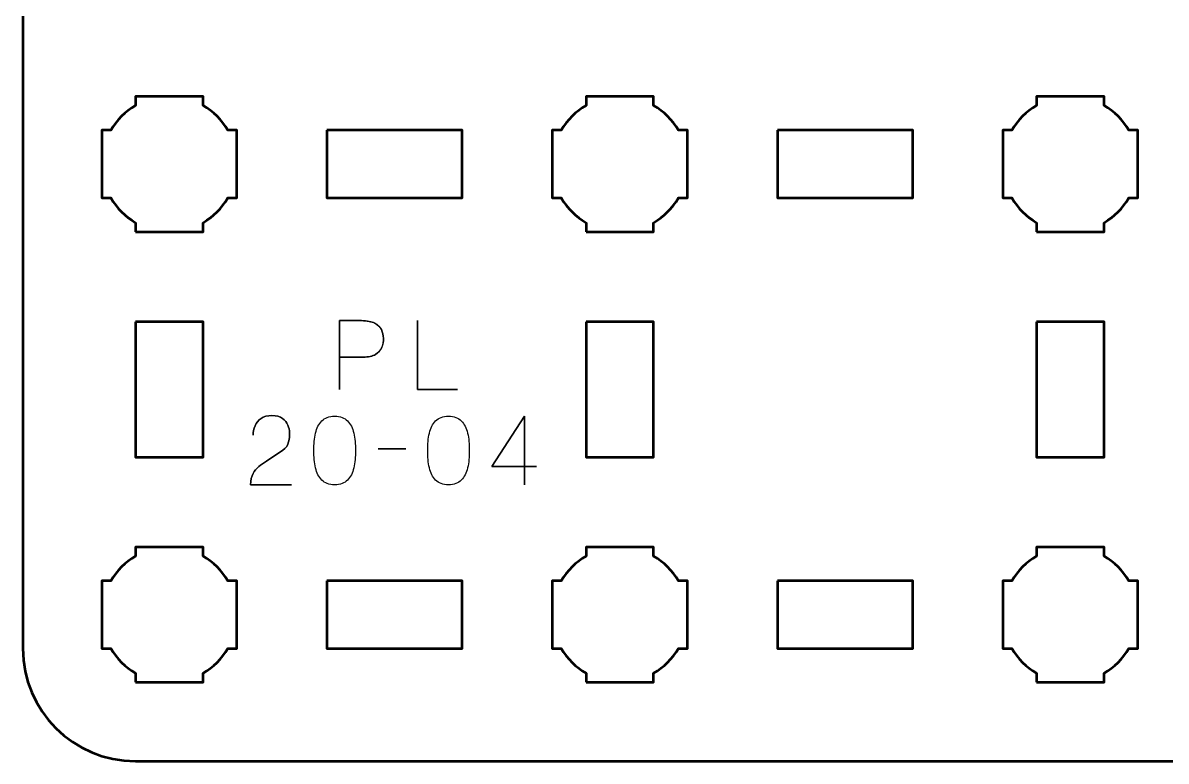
# Model space of a CAD drawing. Header units: centimetres. Extents: x -19.6 to 19.7, y -3.7 to 3.7.
# Drawn here: x -19.65 to -14.57, y -3.65 to -0.37 of the extents above; entities that cross this region are included whole.
import ezdxf

# ---------------------------------------------------------------- set-up
doc = ezdxf.new("R2010")
doc.units = ezdxf.units.CM
doc.header["$MEASUREMENT"] = 0
doc.layers.add('Layer 1', color=7, linetype='Continuous')

msp = doc.modelspace()

# ---------------------------------------------------------------- linework, layer by layer
at = {"layer": 'Layer 1', "lineweight": 53}
for points, knots in [([(-19.14991, 3.65002), (-19.14991, 3.65002), (19.15005, 3.65002), (19.15005, 3.65002), (19.15005, 3.65002), (19.42701, 3.65002), (19.65001, 3.42693), (19.65001, 3.14993), (19.65001, 3.14993), (19.65001, 3.14993), (19.65001, -3.15005), (19.65001, -3.15005), (19.65001, -3.15005), (19.65001, -3.42702), (19.42701, -3.65001), (19.15005, -3.65001), (19.15005, -3.65001), (19.15005, -3.65001), (-19.14991, -3.65001), (-19.14991, -3.65001), (-19.14991, -3.65001), (-19.42691, -3.65001), (-19.65, -3.42702), (-19.65, -3.15005), (-19.65, -3.15005), (-19.65, -3.15005), (-19.65, 3.14993), (-19.65, 3.14993), (-19.65, 3.14993), (-19.65, 3.42693), (-19.42691, 3.65002), (-19.14991, 3.65002)], [0, 0, 0, 0, 0.125, 0.125, 0.125, 0.125, 0.25, 0.25, 0.25, 0.25, 0.375, 0.375, 0.375, 0.375, 0.5, 0.5, 0.5, 0.5, 0.625, 0.625, 0.625, 0.625, 0.75, 0.75, 0.75, 0.75, 0.875, 0.875, 0.875, 0.875, 1, 1, 1, 1]), ([(-19.14991, -1.30001), (-19.14991, -1.30001), (-19.14991, -1.25994), (-19.14991, -1.25994), (-19.14991, -1.25994), (-19.19552, -1.23348), (-19.23344, -1.19556), (-19.25976, -1.14994), (-19.25976, -1.14994), (-19.25976, -1.14994), (-19.29998, -1.14994), (-19.29998, -1.14994), (-19.29998, -1.14994), (-19.29998, -1.14994), (-19.29998, -1.00001), (-19.29998, -1.00001), (-19.29998, -1.00001), (-19.29998, -1.00001), (-19.29998, -0.84994), (-19.29998, -0.84994), (-19.29998, -0.84994), (-19.29998, -0.84994), (-19.25976, -0.84994), (-19.25976, -0.84994), (-19.25976, -0.84994), (-19.23344, -0.80447), (-19.19552, -0.76644), (-19.14991, -0.74012), (-19.14991, -0.74012), (-19.14991, -0.74012), (-19.14991, -0.70001), (-19.14991, -0.70001), (-19.14991, -0.70001), (-19.14991, -0.70001), (-18.99997, -0.70001), (-18.99997, -0.70001), (-18.99997, -0.70001), (-18.99997, -0.70001), (-18.8499, -0.70001), (-18.8499, -0.70001), (-18.8499, -0.70001), (-18.8499, -0.70001), (-18.8499, -0.74012), (-18.8499, -0.74012), (-18.8499, -0.74012), (-18.80443, -0.76644), (-18.7664, -0.80447), (-18.74008, -0.84994), (-18.74008, -0.84994), (-18.74008, -0.84994), (-18.69997, -0.84994), (-18.69997, -0.84994), (-18.69997, -0.84994), (-18.69997, -0.84994), (-18.69997, -1.00001), (-18.69997, -1.00001), (-18.69997, -1.00001), (-18.69997, -1.00001), (-18.69997, -1.14994), (-18.69997, -1.14994), (-18.69997, -1.14994), (-18.69997, -1.14994), (-18.74008, -1.14994), (-18.74008, -1.14994), (-18.74008, -1.14994), (-18.7664, -1.19556), (-18.80443, -1.23348), (-18.8499, -1.25994), (-18.8499, -1.25994), (-18.8499, -1.25994), (-18.8499, -1.30001), (-18.8499, -1.30001), (-18.8499, -1.30001), (-18.8499, -1.30001), (-18.99997, -1.30001), (-18.99997, -1.30001), (-18.99997, -1.30001), (-18.99997, -1.30001), (-19.14991, -1.30001), (-19.14991, -1.30001)], [0, 0, 0, 0, 0.05, 0.05, 0.05, 0.05, 0.1, 0.1, 0.1, 0.1, 0.15, 0.15, 0.15, 0.15, 0.2, 0.2, 0.2, 0.2, 0.25, 0.25, 0.25, 0.25, 0.3, 0.3, 0.3, 0.3, 0.35, 0.35, 0.35, 0.35, 0.4, 0.4, 0.4, 0.4, 0.45, 0.45, 0.45, 0.45, 0.5, 0.5, 0.5, 0.5, 0.55, 0.55, 0.55, 0.55, 0.6, 0.6, 0.6, 0.6, 0.65, 0.65, 0.65, 0.65, 0.7, 0.7, 0.7, 0.7, 0.75, 0.75, 0.75, 0.75, 0.8, 0.8, 0.8, 0.8, 0.85, 0.85, 0.85, 0.85, 0.9, 0.9, 0.9, 0.9, 0.95, 0.95, 0.95, 0.95, 1, 1, 1, 1]), ([(-17.14997, -1.30001), (-17.14997, -1.30001), (-17.14997, -1.25994), (-17.14997, -1.25994), (-17.14997, -1.25994), (-17.19545, -1.23348), (-17.23348, -1.19556), (-17.25979, -1.14994), (-17.25979, -1.14994), (-17.25979, -1.14994), (-17.2999, -1.14994), (-17.2999, -1.14994), (-17.2999, -1.14994), (-17.2999, -1.14994), (-17.2999, -1.00001), (-17.2999, -1.00001), (-17.2999, -1.00001), (-17.2999, -1.00001), (-17.2999, -0.84994), (-17.2999, -0.84994), (-17.2999, -0.84994), (-17.2999, -0.84994), (-17.25979, -0.84994), (-17.25979, -0.84994), (-17.25979, -0.84994), (-17.23348, -0.80447), (-17.19545, -0.76644), (-17.14997, -0.74012), (-17.14997, -0.74012), (-17.14997, -0.74012), (-17.14997, -0.70001), (-17.14997, -0.70001), (-17.14997, -0.70001), (-17.14997, -0.70001), (-16.9999, -0.70001), (-16.9999, -0.70001), (-16.9999, -0.70001), (-16.9999, -0.70001), (-16.84997, -0.70001), (-16.84997, -0.70001), (-16.84997, -0.70001), (-16.84997, -0.70001), (-16.84997, -0.74012), (-16.84997, -0.74012), (-16.84997, -0.74012), (-16.8045, -0.76644), (-16.76647, -0.80447), (-16.74015, -0.84994), (-16.74015, -0.84994), (-16.74015, -0.84994), (-16.6999, -0.84994), (-16.6999, -0.84994), (-16.6999, -0.84994), (-16.6999, -0.84994), (-16.6999, -1.00001), (-16.6999, -1.00001), (-16.6999, -1.00001), (-16.6999, -1.00001), (-16.6999, -1.14994), (-16.6999, -1.14994), (-16.6999, -1.14994), (-16.6999, -1.14994), (-16.74015, -1.14994), (-16.74015, -1.14994), (-16.74015, -1.14994), (-16.76647, -1.19556), (-16.8045, -1.23348), (-16.84997, -1.25994), (-16.84997, -1.25994), (-16.84997, -1.25994), (-16.84997, -1.30001), (-16.84997, -1.30001), (-16.84997, -1.30001), (-16.84997, -1.30001), (-16.9999, -1.30001), (-16.9999, -1.30001), (-16.9999, -1.30001), (-16.9999, -1.30001), (-17.14997, -1.30001), (-17.14997, -1.30001)], [0, 0, 0, 0, 0.05, 0.05, 0.05, 0.05, 0.1, 0.1, 0.1, 0.1, 0.15, 0.15, 0.15, 0.15, 0.2, 0.2, 0.2, 0.2, 0.25, 0.25, 0.25, 0.25, 0.3, 0.3, 0.3, 0.3, 0.35, 0.35, 0.35, 0.35, 0.4, 0.4, 0.4, 0.4, 0.45, 0.45, 0.45, 0.45, 0.5, 0.5, 0.5, 0.5, 0.55, 0.55, 0.55, 0.55, 0.6, 0.6, 0.6, 0.6, 0.65, 0.65, 0.65, 0.65, 0.7, 0.7, 0.7, 0.7, 0.75, 0.75, 0.75, 0.75, 0.8, 0.8, 0.8, 0.8, 0.85, 0.85, 0.85, 0.85, 0.9, 0.9, 0.9, 0.9, 0.95, 0.95, 0.95, 0.95, 1, 1, 1, 1]), ([(-15.15004, -1.30001), (-15.15004, -1.30001), (-15.15004, -1.25994), (-15.15004, -1.25994), (-15.15004, -1.25994), (-15.19551, -1.23348), (-15.2334, -1.19556), (-15.25986, -1.14994), (-15.25986, -1.14994), (-15.25986, -1.14994), (-15.29997, -1.14994), (-15.29997, -1.14994), (-15.29997, -1.14994), (-15.29997, -1.14994), (-15.29997, -1.00001), (-15.29997, -1.00001), (-15.29997, -1.00001), (-15.29997, -1.00001), (-15.29997, -0.84994), (-15.29997, -0.84994), (-15.29997, -0.84994), (-15.29997, -0.84994), (-15.25986, -0.84994), (-15.25986, -0.84994), (-15.25986, -0.84994), (-15.2334, -0.80447), (-15.19551, -0.76644), (-15.15004, -0.74012), (-15.15004, -0.74012), (-15.15004, -0.74012), (-15.15004, -0.70001), (-15.15004, -0.70001), (-15.15004, -0.70001), (-15.15004, -0.70001), (-14.99997, -0.70001), (-14.99997, -0.70001), (-14.99997, -0.70001), (-14.99997, -0.70001), (-14.85004, -0.70001), (-14.85004, -0.70001), (-14.85004, -0.70001), (-14.85004, -0.70001), (-14.85004, -0.74012), (-14.85004, -0.74012), (-14.85004, -0.74012), (-14.80442, -0.76644), (-14.7665, -0.80447), (-14.74018, -0.84994), (-14.74018, -0.84994), (-14.74018, -0.84994), (-14.69997, -0.84994), (-14.69997, -0.84994), (-14.69997, -0.84994), (-14.69997, -0.84994), (-14.69997, -1.00001), (-14.69997, -1.00001), (-14.69997, -1.00001), (-14.69997, -1.00001), (-14.69997, -1.14994), (-14.69997, -1.14994), (-14.69997, -1.14994), (-14.69997, -1.14994), (-14.74018, -1.14994), (-14.74018, -1.14994), (-14.74018, -1.14994), (-14.7665, -1.19556), (-14.80442, -1.23348), (-14.85004, -1.25994), (-14.85004, -1.25994), (-14.85004, -1.25994), (-14.85004, -1.30001), (-14.85004, -1.30001), (-14.85004, -1.30001), (-14.85004, -1.30001), (-14.99997, -1.30001), (-14.99997, -1.30001), (-14.99997, -1.30001), (-14.99997, -1.30001), (-15.15004, -1.30001), (-15.15004, -1.30001)], [0, 0, 0, 0, 0.05, 0.05, 0.05, 0.05, 0.1, 0.1, 0.1, 0.1, 0.15, 0.15, 0.15, 0.15, 0.2, 0.2, 0.2, 0.2, 0.25, 0.25, 0.25, 0.25, 0.3, 0.3, 0.3, 0.3, 0.35, 0.35, 0.35, 0.35, 0.4, 0.4, 0.4, 0.4, 0.45, 0.45, 0.45, 0.45, 0.5, 0.5, 0.5, 0.5, 0.55, 0.55, 0.55, 0.55, 0.6, 0.6, 0.6, 0.6, 0.65, 0.65, 0.65, 0.65, 0.7, 0.7, 0.7, 0.7, 0.75, 0.75, 0.75, 0.75, 0.8, 0.8, 0.8, 0.8, 0.85, 0.85, 0.85, 0.85, 0.9, 0.9, 0.9, 0.9, 0.95, 0.95, 0.95, 0.95, 1, 1, 1, 1]), ([(-18.29996, -0.84994), (-18.29996, -0.84994), (-17.69995, -0.84994), (-17.69995, -0.84994), (-17.69995, -0.84994), (-17.69995, -0.84994), (-17.69995, -1.14994), (-17.69995, -1.14994), (-17.69995, -1.14994), (-17.69995, -1.14994), (-18.29996, -1.14994), (-18.29996, -1.14994), (-18.29996, -1.14994), (-18.29996, -1.14994), (-18.29996, -0.84994), (-18.29996, -0.84994)], [0, 0, 0, 0, 0.25, 0.25, 0.25, 0.25, 0.5, 0.5, 0.5, 0.5, 0.75, 0.75, 0.75, 0.75, 1, 1, 1, 1]), ([(-16.29999, -0.84994), (-16.29999, -0.84994), (-15.69999, -0.84994), (-15.69999, -0.84994), (-15.69999, -0.84994), (-15.69999, -0.84994), (-15.69999, -1.14994), (-15.69999, -1.14994), (-15.69999, -1.14994), (-15.69999, -1.14994), (-16.29999, -1.14994), (-16.29999, -1.14994), (-16.29999, -1.14994), (-16.29999, -1.14994), (-16.29999, -0.84994), (-16.29999, -0.84994)], [0, 0, 0, 0, 0.25, 0.25, 0.25, 0.25, 0.5, 0.5, 0.5, 0.5, 0.75, 0.75, 0.75, 0.75, 1, 1, 1, 1]), ([(-19.14991, -1.70006), (-19.14991, -1.70006), (-18.8499, -1.70006), (-18.8499, -1.70006), (-18.8499, -1.70006), (-18.8499, -1.70006), (-18.8499, -2.30007), (-18.8499, -2.30007), (-18.8499, -2.30007), (-18.8499, -2.30007), (-19.14991, -2.30007), (-19.14991, -2.30007), (-19.14991, -2.30007), (-19.14991, -2.30007), (-19.14991, -1.70006), (-19.14991, -1.70006)], [0, 0, 0, 0, 0.25, 0.25, 0.25, 0.25, 0.5, 0.5, 0.5, 0.5, 0.75, 0.75, 0.75, 0.75, 1, 1, 1, 1]), ([(-17.14997, -1.70006), (-17.14997, -1.70006), (-16.84997, -1.70006), (-16.84997, -1.70006), (-16.84997, -1.70006), (-16.84997, -1.70006), (-16.84997, -2.30007), (-16.84997, -2.30007), (-16.84997, -2.30007), (-16.84997, -2.30007), (-17.14997, -2.30007), (-17.14997, -2.30007), (-17.14997, -2.30007), (-17.14997, -2.30007), (-17.14997, -1.70006), (-17.14997, -1.70006)], [0, 0, 0, 0, 0.25, 0.25, 0.25, 0.25, 0.5, 0.5, 0.5, 0.5, 0.75, 0.75, 0.75, 0.75, 1, 1, 1, 1]), ([(-15.15004, -1.70006), (-15.15004, -1.70006), (-14.85004, -1.70006), (-14.85004, -1.70006), (-14.85004, -1.70006), (-14.85004, -1.70006), (-14.85004, -2.30007), (-14.85004, -2.30007), (-14.85004, -2.30007), (-14.85004, -2.30007), (-15.15004, -2.30007), (-15.15004, -2.30007), (-15.15004, -2.30007), (-15.15004, -2.30007), (-15.15004, -1.70006), (-15.15004, -1.70006)], [0, 0, 0, 0, 0.25, 0.25, 0.25, 0.25, 0.5, 0.5, 0.5, 0.5, 0.75, 0.75, 0.75, 0.75, 1, 1, 1, 1]), ([(-19.14991, -3.29998), (-19.14991, -3.29998), (-19.14991, -3.25987), (-19.14991, -3.25987), (-19.14991, -3.25987), (-19.19552, -3.23355), (-19.23344, -3.19552), (-19.25976, -3.15005), (-19.25976, -3.15005), (-19.25976, -3.15005), (-19.29998, -3.15005), (-19.29998, -3.15005), (-19.29998, -3.15005), (-19.29998, -3.15005), (-19.29998, -2.99998), (-19.29998, -2.99998), (-19.29998, -2.99998), (-19.29998, -2.99998), (-19.29998, -2.85005), (-19.29998, -2.85005), (-19.29998, -2.85005), (-19.29998, -2.85005), (-19.25976, -2.85005), (-19.25976, -2.85005), (-19.25976, -2.85005), (-19.23344, -2.80443), (-19.19552, -2.76655), (-19.14991, -2.74023), (-19.14991, -2.74023), (-19.14991, -2.74023), (-19.14991, -2.69998), (-19.14991, -2.69998), (-19.14991, -2.69998), (-19.14991, -2.69998), (-18.99997, -2.69998), (-18.99997, -2.69998), (-18.99997, -2.69998), (-18.99997, -2.69998), (-18.8499, -2.69998), (-18.8499, -2.69998), (-18.8499, -2.69998), (-18.8499, -2.69998), (-18.8499, -2.74023), (-18.8499, -2.74023), (-18.8499, -2.74023), (-18.80443, -2.76655), (-18.7664, -2.80443), (-18.74008, -2.85005), (-18.74008, -2.85005), (-18.74008, -2.85005), (-18.69997, -2.85005), (-18.69997, -2.85005), (-18.69997, -2.85005), (-18.69997, -2.85005), (-18.69997, -2.99998), (-18.69997, -2.99998), (-18.69997, -2.99998), (-18.69997, -2.99998), (-18.69997, -3.15005), (-18.69997, -3.15005), (-18.69997, -3.15005), (-18.69997, -3.15005), (-18.74008, -3.15005), (-18.74008, -3.15005), (-18.74008, -3.15005), (-18.7664, -3.19552), (-18.80443, -3.23355), (-18.8499, -3.25987), (-18.8499, -3.25987), (-18.8499, -3.25987), (-18.8499, -3.29998), (-18.8499, -3.29998), (-18.8499, -3.29998), (-18.8499, -3.29998), (-18.99997, -3.29998), (-18.99997, -3.29998), (-18.99997, -3.29998), (-18.99997, -3.29998), (-19.14991, -3.29998), (-19.14991, -3.29998)], [0, 0, 0, 0, 0.05, 0.05, 0.05, 0.05, 0.1, 0.1, 0.1, 0.1, 0.15, 0.15, 0.15, 0.15, 0.2, 0.2, 0.2, 0.2, 0.25, 0.25, 0.25, 0.25, 0.3, 0.3, 0.3, 0.3, 0.35, 0.35, 0.35, 0.35, 0.4, 0.4, 0.4, 0.4, 0.45, 0.45, 0.45, 0.45, 0.5, 0.5, 0.5, 0.5, 0.55, 0.55, 0.55, 0.55, 0.6, 0.6, 0.6, 0.6, 0.65, 0.65, 0.65, 0.65, 0.7, 0.7, 0.7, 0.7, 0.75, 0.75, 0.75, 0.75, 0.8, 0.8, 0.8, 0.8, 0.85, 0.85, 0.85, 0.85, 0.9, 0.9, 0.9, 0.9, 0.95, 0.95, 0.95, 0.95, 1, 1, 1, 1]), ([(-17.14997, -3.29998), (-17.14997, -3.29998), (-17.14997, -3.25987), (-17.14997, -3.25987), (-17.14997, -3.25987), (-17.19545, -3.23355), (-17.23348, -3.19552), (-17.25979, -3.15005), (-17.25979, -3.15005), (-17.25979, -3.15005), (-17.2999, -3.15005), (-17.2999, -3.15005), (-17.2999, -3.15005), (-17.2999, -3.15005), (-17.2999, -2.99998), (-17.2999, -2.99998), (-17.2999, -2.99998), (-17.2999, -2.99998), (-17.2999, -2.85005), (-17.2999, -2.85005), (-17.2999, -2.85005), (-17.2999, -2.85005), (-17.25979, -2.85005), (-17.25979, -2.85005), (-17.25979, -2.85005), (-17.23348, -2.80443), (-17.19545, -2.76655), (-17.14997, -2.74023), (-17.14997, -2.74023), (-17.14997, -2.74023), (-17.14997, -2.69998), (-17.14997, -2.69998), (-17.14997, -2.69998), (-17.14997, -2.69998), (-16.9999, -2.69998), (-16.9999, -2.69998), (-16.9999, -2.69998), (-16.9999, -2.69998), (-16.84997, -2.69998), (-16.84997, -2.69998), (-16.84997, -2.69998), (-16.84997, -2.69998), (-16.84997, -2.74023), (-16.84997, -2.74023), (-16.84997, -2.74023), (-16.8045, -2.76655), (-16.76647, -2.80443), (-16.74015, -2.85005), (-16.74015, -2.85005), (-16.74015, -2.85005), (-16.6999, -2.85005), (-16.6999, -2.85005), (-16.6999, -2.85005), (-16.6999, -2.85005), (-16.6999, -2.99998), (-16.6999, -2.99998), (-16.6999, -2.99998), (-16.6999, -2.99998), (-16.6999, -3.15005), (-16.6999, -3.15005), (-16.6999, -3.15005), (-16.6999, -3.15005), (-16.74015, -3.15005), (-16.74015, -3.15005), (-16.74015, -3.15005), (-16.76647, -3.19552), (-16.8045, -3.23355), (-16.84997, -3.25987), (-16.84997, -3.25987), (-16.84997, -3.25987), (-16.84997, -3.29998), (-16.84997, -3.29998), (-16.84997, -3.29998), (-16.84997, -3.29998), (-16.9999, -3.29998), (-16.9999, -3.29998), (-16.9999, -3.29998), (-16.9999, -3.29998), (-17.14997, -3.29998), (-17.14997, -3.29998)], [0, 0, 0, 0, 0.05, 0.05, 0.05, 0.05, 0.1, 0.1, 0.1, 0.1, 0.15, 0.15, 0.15, 0.15, 0.2, 0.2, 0.2, 0.2, 0.25, 0.25, 0.25, 0.25, 0.3, 0.3, 0.3, 0.3, 0.35, 0.35, 0.35, 0.35, 0.4, 0.4, 0.4, 0.4, 0.45, 0.45, 0.45, 0.45, 0.5, 0.5, 0.5, 0.5, 0.55, 0.55, 0.55, 0.55, 0.6, 0.6, 0.6, 0.6, 0.65, 0.65, 0.65, 0.65, 0.7, 0.7, 0.7, 0.7, 0.75, 0.75, 0.75, 0.75, 0.8, 0.8, 0.8, 0.8, 0.85, 0.85, 0.85, 0.85, 0.9, 0.9, 0.9, 0.9, 0.95, 0.95, 0.95, 0.95, 1, 1, 1, 1]), ([(-15.15004, -3.29998), (-15.15004, -3.29998), (-15.15004, -3.25987), (-15.15004, -3.25987), (-15.15004, -3.25987), (-15.19551, -3.23355), (-15.2334, -3.19552), (-15.25986, -3.15005), (-15.25986, -3.15005), (-15.25986, -3.15005), (-15.29997, -3.15005), (-15.29997, -3.15005), (-15.29997, -3.15005), (-15.29997, -3.15005), (-15.29997, -2.99998), (-15.29997, -2.99998), (-15.29997, -2.99998), (-15.29997, -2.99998), (-15.29997, -2.85005), (-15.29997, -2.85005), (-15.29997, -2.85005), (-15.29997, -2.85005), (-15.25986, -2.85005), (-15.25986, -2.85005), (-15.25986, -2.85005), (-15.2334, -2.80443), (-15.19551, -2.76655), (-15.15004, -2.74023), (-15.15004, -2.74023), (-15.15004, -2.74023), (-15.15004, -2.69998), (-15.15004, -2.69998), (-15.15004, -2.69998), (-15.15004, -2.69998), (-14.99997, -2.69998), (-14.99997, -2.69998), (-14.99997, -2.69998), (-14.99997, -2.69998), (-14.85004, -2.69998), (-14.85004, -2.69998), (-14.85004, -2.69998), (-14.85004, -2.69998), (-14.85004, -2.74023), (-14.85004, -2.74023), (-14.85004, -2.74023), (-14.80442, -2.76655), (-14.7665, -2.80443), (-14.74018, -2.85005), (-14.74018, -2.85005), (-14.74018, -2.85005), (-14.69997, -2.85005), (-14.69997, -2.85005), (-14.69997, -2.85005), (-14.69997, -2.85005), (-14.69997, -2.99998), (-14.69997, -2.99998), (-14.69997, -2.99998), (-14.69997, -2.99998), (-14.69997, -3.15005), (-14.69997, -3.15005), (-14.69997, -3.15005), (-14.69997, -3.15005), (-14.74018, -3.15005), (-14.74018, -3.15005), (-14.74018, -3.15005), (-14.7665, -3.19552), (-14.80442, -3.23355), (-14.85004, -3.25987), (-14.85004, -3.25987), (-14.85004, -3.25987), (-14.85004, -3.29998), (-14.85004, -3.29998), (-14.85004, -3.29998), (-14.85004, -3.29998), (-14.99997, -3.29998), (-14.99997, -3.29998), (-14.99997, -3.29998), (-14.99997, -3.29998), (-15.15004, -3.29998), (-15.15004, -3.29998)], [0, 0, 0, 0, 0.05, 0.05, 0.05, 0.05, 0.1, 0.1, 0.1, 0.1, 0.15, 0.15, 0.15, 0.15, 0.2, 0.2, 0.2, 0.2, 0.25, 0.25, 0.25, 0.25, 0.3, 0.3, 0.3, 0.3, 0.35, 0.35, 0.35, 0.35, 0.4, 0.4, 0.4, 0.4, 0.45, 0.45, 0.45, 0.45, 0.5, 0.5, 0.5, 0.5, 0.55, 0.55, 0.55, 0.55, 0.6, 0.6, 0.6, 0.6, 0.65, 0.65, 0.65, 0.65, 0.7, 0.7, 0.7, 0.7, 0.75, 0.75, 0.75, 0.75, 0.8, 0.8, 0.8, 0.8, 0.85, 0.85, 0.85, 0.85, 0.9, 0.9, 0.9, 0.9, 0.95, 0.95, 0.95, 0.95, 1, 1, 1, 1]), ([(-18.29996, -2.85005), (-18.29996, -2.85005), (-17.69995, -2.85005), (-17.69995, -2.85005), (-17.69995, -2.85005), (-17.69995, -2.85005), (-17.69995, -3.15005), (-17.69995, -3.15005), (-17.69995, -3.15005), (-17.69995, -3.15005), (-18.29996, -3.15005), (-18.29996, -3.15005), (-18.29996, -3.15005), (-18.29996, -3.15005), (-18.29996, -2.85005), (-18.29996, -2.85005)], [0, 0, 0, 0, 0.25, 0.25, 0.25, 0.25, 0.5, 0.5, 0.5, 0.5, 0.75, 0.75, 0.75, 0.75, 1, 1, 1, 1]), ([(-16.29999, -2.85005), (-16.29999, -2.85005), (-15.69999, -2.85005), (-15.69999, -2.85005), (-15.69999, -2.85005), (-15.69999, -2.85005), (-15.69999, -3.15005), (-15.69999, -3.15005), (-15.69999, -3.15005), (-15.69999, -3.15005), (-16.29999, -3.15005), (-16.29999, -3.15005), (-16.29999, -3.15005), (-16.29999, -3.15005), (-16.29999, -2.85005), (-16.29999, -2.85005)], [0, 0, 0, 0, 0.25, 0.25, 0.25, 0.25, 0.5, 0.5, 0.5, 0.5, 0.75, 0.75, 0.75, 0.75, 1, 1, 1, 1])]:
    msp.add_open_spline(points, degree=3, knots=knots, dxfattribs=at)
at = {"layer": 'Layer 1', "color": 40, "lineweight": 30}
for points, knots in [([(-18.24454, -2.00007), (-18.24454, -2.00007), (-18.24454, -1.69484), (-18.24454, -1.69484), (-18.24454, -1.69484), (-18.24454, -1.69484), (-18.14724, -1.69484), (-18.14724, -1.69484), (-18.14724, -1.69484), (-18.12163, -1.69512), (-18.10163, -1.69883), (-18.08744, -1.70599), (-18.08744, -1.70599), (-18.07355, -1.71329), (-18.06374, -1.72282), (-18.05809, -1.73467), (-18.05809, -1.73467), (-18.05259, -1.74652), (-18.04956, -1.75933), (-18.04899, -1.77309), (-18.04899, -1.77309), (-18.04832, -1.78716), (-18.05065, -1.80053), (-18.05615, -1.8132), (-18.05615, -1.8132), (-18.06169, -1.8259), (-18.07118, -1.83634), (-18.08441, -1.84449), (-18.08441, -1.84449), (-18.09792, -1.8526), (-18.11613, -1.85677), (-18.13927, -1.85701), (-18.13927, -1.85701), (-18.13927, -1.85701), (-18.24454, -1.85701), (-18.24454, -1.85701), (-18.24454, -1.85701), (-18.24454, -1.85701), (-18.13927, -1.85701), (-18.13927, -1.85701), (-18.13927, -1.85701), (-18.11651, -1.85677), (-18.09849, -1.8526), (-18.08498, -1.84449), (-18.08498, -1.84449), (-18.07161, -1.83634), (-18.06208, -1.8259), (-18.05644, -1.8132), (-18.05644, -1.8132), (-18.05093, -1.80053), (-18.04846, -1.78716), (-18.04899, -1.77309), (-18.04899, -1.77309), (-18.04956, -1.75933), (-18.05259, -1.74652), (-18.05823, -1.73467), (-18.05823, -1.73467), (-18.06402, -1.72282), (-18.07393, -1.71329), (-18.08787, -1.70599), (-18.08787, -1.70599), (-18.10205, -1.69883), (-18.12191, -1.69512), (-18.14724, -1.69484), (-18.14724, -1.69484), (-18.14724, -1.69484), (-18.24454, -1.69484), (-18.24454, -1.69484), (-18.24454, -1.69484), (-18.24454, -1.69484), (-18.24454, -2.00007), (-18.24454, -2.00007)], [0, 0, 0, 0, 0.0555556, 0.0555556, 0.0555556, 0.0555556, 0.1111111, 0.1111111, 0.1111111, 0.1111111, 0.1666667, 0.1666667, 0.1666667, 0.1666667, 0.2222222, 0.2222222, 0.2222222, 0.2222222, 0.2777778, 0.2777778, 0.2777778, 0.2777778, 0.3333333, 0.3333333, 0.3333333, 0.3333333, 0.3888889, 0.3888889, 0.3888889, 0.3888889, 0.4444444, 0.4444444, 0.4444444, 0.4444444, 0.5, 0.5, 0.5, 0.5, 0.5555556, 0.5555556, 0.5555556, 0.5555556, 0.6111111, 0.6111111, 0.6111111, 0.6111111, 0.6666667, 0.6666667, 0.6666667, 0.6666667, 0.7222222, 0.7222222, 0.7222222, 0.7222222, 0.7777778, 0.7777778, 0.7777778, 0.7777778, 0.8333333, 0.8333333, 0.8333333, 0.8333333, 0.8888889, 0.8888889, 0.8888889, 0.8888889, 0.9444444, 0.9444444, 0.9444444, 0.9444444, 1, 1, 1, 1]), ([(-17.71992, -2.00007), (-17.71992, -2.00007), (-17.89811, -2.00007), (-17.89811, -2.00007), (-17.89811, -2.00007), (-17.89811, -2.00007), (-17.89811, -1.69484), (-17.89811, -1.69484), (-17.89811, -1.69484), (-17.89811, -1.69484), (-17.89811, -2.00007), (-17.89811, -2.00007), (-17.89811, -2.00007), (-17.89811, -2.00007), (-17.71992, -2.00007), (-17.71992, -2.00007)], [0, 0, 0, 0, 0.25, 0.25, 0.25, 0.25, 0.5, 0.5, 0.5, 0.5, 0.75, 0.75, 0.75, 0.75, 1, 1, 1, 1]), ([(-18.45758, -2.4234), (-18.45758, -2.4234), (-18.63922, -2.4234), (-18.63922, -2.4234), (-18.63922, -2.4234), (-18.63866, -2.40315), (-18.63496, -2.38675), (-18.62818, -2.37394), (-18.62818, -2.37394), (-18.62159, -2.36124), (-18.61305, -2.35066), (-18.60257, -2.34208), (-18.60257, -2.34208), (-18.59223, -2.33383), (-18.58091, -2.32571), (-18.56853, -2.31799), (-18.56853, -2.31799), (-18.56853, -2.31799), (-18.49617, -2.26976), (-18.49617, -2.26976), (-18.49617, -2.26976), (-18.48185, -2.25929), (-18.47317, -2.24701), (-18.47014, -2.23322), (-18.47014, -2.23322), (-18.46725, -2.21946), (-18.46601, -2.20538), (-18.46654, -2.19092), (-18.46654, -2.19092), (-18.4664, -2.18115), (-18.46876, -2.17039), (-18.47345, -2.15867), (-18.47345, -2.15867), (-18.47825, -2.14724), (-18.48626, -2.13733), (-18.49755, -2.12876), (-18.49755, -2.12876), (-18.50898, -2.1205), (-18.52457, -2.11609), (-18.5444, -2.11567), (-18.5444, -2.11567), (-18.56454, -2.11609), (-18.5808, -2.1205), (-18.5929, -2.1289), (-18.5929, -2.1289), (-18.60518, -2.13747), (-18.614, -2.14834), (-18.61936, -2.16143), (-18.61936, -2.16143), (-18.6249, -2.1748), (-18.62751, -2.18859), (-18.62737, -2.20277), (-18.62737, -2.20277), (-18.62751, -2.18859), (-18.6249, -2.1748), (-18.61936, -2.16143), (-18.61936, -2.16143), (-18.614, -2.14834), (-18.60518, -2.13747), (-18.5929, -2.1289), (-18.5929, -2.1289), (-18.5808, -2.1205), (-18.56454, -2.11609), (-18.5444, -2.11567), (-18.5444, -2.11567), (-18.52457, -2.11609), (-18.50898, -2.1205), (-18.49755, -2.12876), (-18.49755, -2.12876), (-18.48626, -2.13733), (-18.47825, -2.14724), (-18.47345, -2.15867), (-18.47345, -2.15867), (-18.46876, -2.17039), (-18.4664, -2.18115), (-18.46654, -2.19092), (-18.46654, -2.19092), (-18.46601, -2.20538), (-18.46725, -2.21946), (-18.47014, -2.23322), (-18.47014, -2.23322), (-18.47317, -2.24701), (-18.48185, -2.25929), (-18.49617, -2.26976), (-18.49617, -2.26976), (-18.49617, -2.26976), (-18.56853, -2.31799), (-18.56853, -2.31799), (-18.56853, -2.31799), (-18.58091, -2.32571), (-18.59223, -2.33383), (-18.60257, -2.34208), (-18.60257, -2.34208), (-18.61305, -2.35066), (-18.62159, -2.36124), (-18.62818, -2.37394), (-18.62818, -2.37394), (-18.63496, -2.38675), (-18.63866, -2.40315), (-18.63922, -2.4234), (-18.63922, -2.4234), (-18.63922, -2.4234), (-18.45758, -2.4234), (-18.45758, -2.4234)], [0, 0, 0, 0, 0.0384615, 0.0384615, 0.0384615, 0.0384615, 0.0769231, 0.0769231, 0.0769231, 0.0769231, 0.1153846, 0.1153846, 0.1153846, 0.1153846, 0.1538462, 0.1538462, 0.1538462, 0.1538462, 0.1923077, 0.1923077, 0.1923077, 0.1923077, 0.2307692, 0.2307692, 0.2307692, 0.2307692, 0.2692308, 0.2692308, 0.2692308, 0.2692308, 0.3076923, 0.3076923, 0.3076923, 0.3076923, 0.3461538, 0.3461538, 0.3461538, 0.3461538, 0.3846154, 0.3846154, 0.3846154, 0.3846154, 0.4230769, 0.4230769, 0.4230769, 0.4230769, 0.4615385, 0.4615385, 0.4615385, 0.4615385, 0.5, 0.5, 0.5, 0.5, 0.5384615, 0.5384615, 0.5384615, 0.5384615, 0.5769231, 0.5769231, 0.5769231, 0.5769231, 0.6153846, 0.6153846, 0.6153846, 0.6153846, 0.6538462, 0.6538462, 0.6538462, 0.6538462, 0.6923077, 0.6923077, 0.6923077, 0.6923077, 0.7307692, 0.7307692, 0.7307692, 0.7307692, 0.7692308, 0.7692308, 0.7692308, 0.7692308, 0.8076923, 0.8076923, 0.8076923, 0.8076923, 0.8461538, 0.8461538, 0.8461538, 0.8461538, 0.8846154, 0.8846154, 0.8846154, 0.8846154, 0.9230769, 0.9230769, 0.9230769, 0.9230769, 0.9615385, 0.9615385, 0.9615385, 0.9615385, 1, 1, 1, 1]), ([(-18.26591, -2.4234), (-18.24136, -2.42312), (-18.22235, -2.41624), (-18.20887, -2.40273), (-18.20887, -2.40273), (-18.1955, -2.38921), (-18.18612, -2.37105), (-18.1809, -2.34801), (-18.1809, -2.34801), (-18.17578, -2.32515), (-18.17331, -2.2995), (-18.17359, -2.271), (-18.17359, -2.271), (-18.17331, -2.24288), (-18.17578, -2.21724), (-18.1809, -2.19423), (-18.1809, -2.19423), (-18.18612, -2.17148), (-18.1955, -2.15331), (-18.20887, -2.13952), (-18.20887, -2.13952), (-18.22235, -2.12601), (-18.24136, -2.11899), (-18.26591, -2.11856), (-18.26591, -2.11856), (-18.29057, -2.11899), (-18.30959, -2.12601), (-18.32296, -2.13952), (-18.32296, -2.13952), (-18.33647, -2.15331), (-18.34568, -2.17148), (-18.35079, -2.19423), (-18.35079, -2.19423), (-18.35601, -2.21724), (-18.35852, -2.24288), (-18.3581, -2.271), (-18.3581, -2.271), (-18.35852, -2.2995), (-18.35601, -2.32515), (-18.35079, -2.34801), (-18.35079, -2.34801), (-18.34568, -2.37105), (-18.33647, -2.38921), (-18.32296, -2.40273), (-18.32296, -2.40273), (-18.30959, -2.41624), (-18.29057, -2.42312), (-18.26591, -2.4234)], [0, 0, 0, 0, 0.0833333, 0.0833333, 0.0833333, 0.0833333, 0.1666667, 0.1666667, 0.1666667, 0.1666667, 0.25, 0.25, 0.25, 0.25, 0.3333333, 0.3333333, 0.3333333, 0.3333333, 0.4166667, 0.4166667, 0.4166667, 0.4166667, 0.5, 0.5, 0.5, 0.5, 0.5833333, 0.5833333, 0.5833333, 0.5833333, 0.6666667, 0.6666667, 0.6666667, 0.6666667, 0.75, 0.75, 0.75, 0.75, 0.8333333, 0.8333333, 0.8333333, 0.8333333, 0.9166667, 0.9166667, 0.9166667, 0.9166667, 1, 1, 1, 1]), ([(-18.26591, -2.4234), (-18.24136, -2.42312), (-18.22235, -2.41624), (-18.20887, -2.40273), (-18.20887, -2.40273), (-18.1955, -2.38921), (-18.18612, -2.37105), (-18.1809, -2.34801), (-18.1809, -2.34801), (-18.17578, -2.32515), (-18.17331, -2.2995), (-18.17359, -2.271), (-18.17359, -2.271), (-18.17331, -2.24288), (-18.17578, -2.21724), (-18.1809, -2.19423), (-18.1809, -2.19423), (-18.18612, -2.17148), (-18.1955, -2.15331), (-18.20887, -2.13952), (-18.20887, -2.13952), (-18.22235, -2.12601), (-18.24136, -2.11899), (-18.26591, -2.11856), (-18.26591, -2.11856), (-18.29057, -2.11899), (-18.30959, -2.12601), (-18.32296, -2.13952), (-18.32296, -2.13952), (-18.33647, -2.15331), (-18.34568, -2.17148), (-18.35079, -2.19423), (-18.35079, -2.19423), (-18.35601, -2.21724), (-18.35852, -2.24288), (-18.3581, -2.271), (-18.3581, -2.271), (-18.35852, -2.2995), (-18.35601, -2.32515), (-18.35079, -2.34801), (-18.35079, -2.34801), (-18.34568, -2.37105), (-18.33647, -2.38921), (-18.32296, -2.40273), (-18.32296, -2.40273), (-18.30959, -2.41624), (-18.29057, -2.42312), (-18.26591, -2.4234)], [0, 0, 0, 0, 0.0833333, 0.0833333, 0.0833333, 0.0833333, 0.1666667, 0.1666667, 0.1666667, 0.1666667, 0.25, 0.25, 0.25, 0.25, 0.3333333, 0.3333333, 0.3333333, 0.3333333, 0.4166667, 0.4166667, 0.4166667, 0.4166667, 0.5, 0.5, 0.5, 0.5, 0.5833333, 0.5833333, 0.5833333, 0.5833333, 0.6666667, 0.6666667, 0.6666667, 0.6666667, 0.75, 0.75, 0.75, 0.75, 0.8333333, 0.8333333, 0.8333333, 0.8333333, 0.9166667, 0.9166667, 0.9166667, 0.9166667, 1, 1, 1, 1]), ([(-17.7607, -2.4234), (-17.73618, -2.42312), (-17.71717, -2.41624), (-17.70366, -2.40273), (-17.70366, -2.40273), (-17.69029, -2.38921), (-17.68094, -2.37105), (-17.67568, -2.34801), (-17.67568, -2.34801), (-17.6706, -2.32515), (-17.6681, -2.2995), (-17.66838, -2.271), (-17.66838, -2.271), (-17.6681, -2.24288), (-17.6706, -2.21724), (-17.67568, -2.19423), (-17.67568, -2.19423), (-17.68094, -2.17148), (-17.69029, -2.15331), (-17.70366, -2.13952), (-17.70366, -2.13952), (-17.71717, -2.12601), (-17.73618, -2.11899), (-17.7607, -2.11856), (-17.7607, -2.11856), (-17.7854, -2.11899), (-17.80441, -2.12601), (-17.81778, -2.13952), (-17.81778, -2.13952), (-17.83126, -2.15331), (-17.8405, -2.17148), (-17.84562, -2.19423), (-17.84562, -2.19423), (-17.85084, -2.21724), (-17.85331, -2.24288), (-17.85292, -2.271), (-17.85292, -2.271), (-17.85331, -2.2995), (-17.85084, -2.32515), (-17.84562, -2.34801), (-17.84562, -2.34801), (-17.8405, -2.37105), (-17.83126, -2.38921), (-17.81778, -2.40273), (-17.81778, -2.40273), (-17.80441, -2.41624), (-17.7854, -2.42312), (-17.7607, -2.4234)], [0, 0, 0, 0, 0.0833333, 0.0833333, 0.0833333, 0.0833333, 0.1666667, 0.1666667, 0.1666667, 0.1666667, 0.25, 0.25, 0.25, 0.25, 0.3333333, 0.3333333, 0.3333333, 0.3333333, 0.4166667, 0.4166667, 0.4166667, 0.4166667, 0.5, 0.5, 0.5, 0.5, 0.5833333, 0.5833333, 0.5833333, 0.5833333, 0.6666667, 0.6666667, 0.6666667, 0.6666667, 0.75, 0.75, 0.75, 0.75, 0.8333333, 0.8333333, 0.8333333, 0.8333333, 0.9166667, 0.9166667, 0.9166667, 0.9166667, 1, 1, 1, 1]), ([(-17.7607, -2.4234), (-17.73618, -2.42312), (-17.71717, -2.41624), (-17.70366, -2.40273), (-17.70366, -2.40273), (-17.69029, -2.38921), (-17.68094, -2.37105), (-17.67568, -2.34801), (-17.67568, -2.34801), (-17.6706, -2.32515), (-17.6681, -2.2995), (-17.66838, -2.271), (-17.66838, -2.271), (-17.6681, -2.24288), (-17.6706, -2.21724), (-17.67568, -2.19423), (-17.67568, -2.19423), (-17.68094, -2.17148), (-17.69029, -2.15331), (-17.70366, -2.13952), (-17.70366, -2.13952), (-17.71717, -2.12601), (-17.73618, -2.11899), (-17.7607, -2.11856), (-17.7607, -2.11856), (-17.7854, -2.11899), (-17.80441, -2.12601), (-17.81778, -2.13952), (-17.81778, -2.13952), (-17.83126, -2.15331), (-17.8405, -2.17148), (-17.84562, -2.19423), (-17.84562, -2.19423), (-17.85084, -2.21724), (-17.85331, -2.24288), (-17.85292, -2.271), (-17.85292, -2.271), (-17.85331, -2.2995), (-17.85084, -2.32515), (-17.84562, -2.34801), (-17.84562, -2.34801), (-17.8405, -2.37105), (-17.83126, -2.38921), (-17.81778, -2.40273), (-17.81778, -2.40273), (-17.80441, -2.41624), (-17.7854, -2.42312), (-17.7607, -2.4234)], [0, 0, 0, 0, 0.0833333, 0.0833333, 0.0833333, 0.0833333, 0.1666667, 0.1666667, 0.1666667, 0.1666667, 0.25, 0.25, 0.25, 0.25, 0.3333333, 0.3333333, 0.3333333, 0.3333333, 0.4166667, 0.4166667, 0.4166667, 0.4166667, 0.5, 0.5, 0.5, 0.5, 0.5833333, 0.5833333, 0.5833333, 0.5833333, 0.6666667, 0.6666667, 0.6666667, 0.6666667, 0.75, 0.75, 0.75, 0.75, 0.8333333, 0.8333333, 0.8333333, 0.8333333, 0.9166667, 0.9166667, 0.9166667, 0.9166667, 1, 1, 1, 1]), ([(-17.4238, -2.4234), (-17.4238, -2.4234), (-17.4238, -2.11818), (-17.4238, -2.11818), (-17.4238, -2.11818), (-17.4238, -2.11818), (-17.56766, -2.34208), (-17.56766, -2.34208), (-17.56766, -2.34208), (-17.56766, -2.34208), (-17.36961, -2.34208), (-17.36961, -2.34208), (-17.36961, -2.34208), (-17.36961, -2.34208), (-17.56766, -2.34208), (-17.56766, -2.34208), (-17.56766, -2.34208), (-17.56766, -2.34208), (-17.4238, -2.11818), (-17.4238, -2.11818), (-17.4238, -2.11818), (-17.4238, -2.11818), (-17.4238, -2.4234), (-17.4238, -2.4234)], [0, 0, 0, 0, 0.1666667, 0.1666667, 0.1666667, 0.1666667, 0.3333333, 0.3333333, 0.3333333, 0.3333333, 0.5, 0.5, 0.5, 0.5, 0.6666667, 0.6666667, 0.6666667, 0.6666667, 0.8333333, 0.8333333, 0.8333333, 0.8333333, 1, 1, 1, 1]), ([(-18.07284, -2.26384), (-18.07284, -2.26384), (-17.94965, -2.26384), (-17.94965, -2.26384), (-17.94965, -2.26384), (-17.94965, -2.26384), (-18.07284, -2.26384), (-18.07284, -2.26384)], [0, 0, 0, 0, 0.5, 0.5, 0.5, 0.5, 1, 1, 1, 1])]:
    msp.add_open_spline(points, degree=3, knots=knots, dxfattribs=at)

doc.saveas('drawing.dxf')
